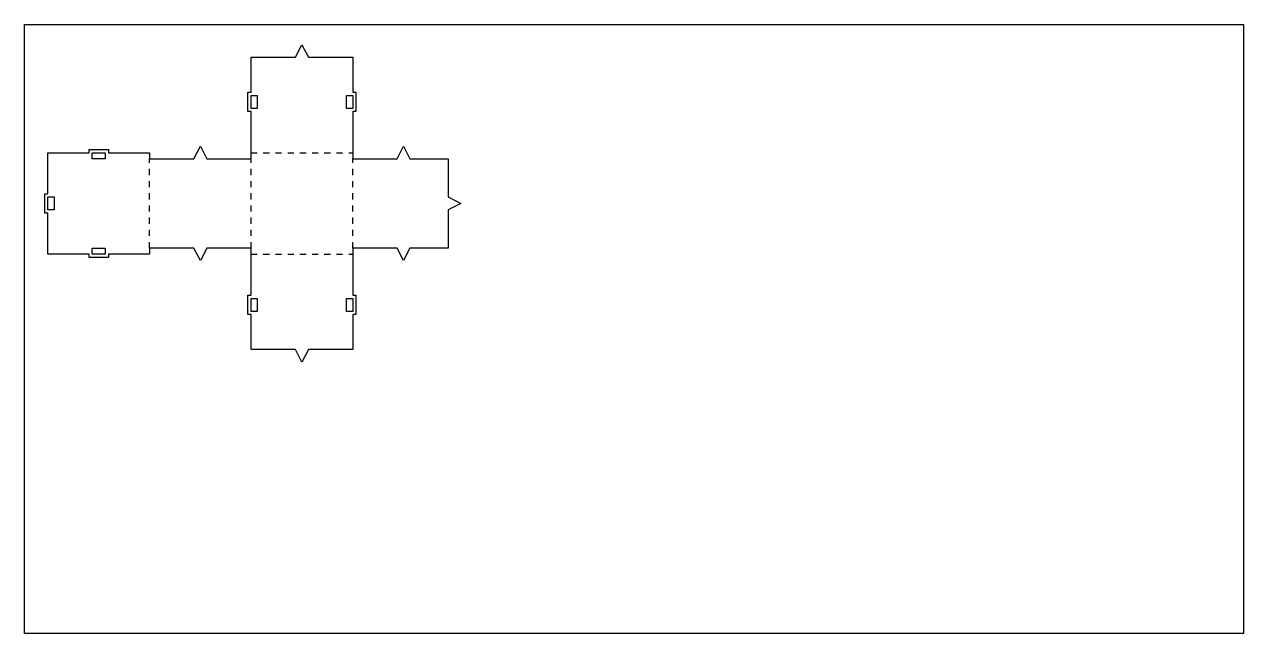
# Model space of a CAD drawing. Header units: metres. Extents: x 0 to 600, y 0 to 300.
import ezdxf

# ---------------------------------------------------------------- set-up
doc = ezdxf.new("R2010")
doc.units = ezdxf.units.M

msp = doc.modelspace()

# ---------------------------------------------------------------- linework, layer by layer
at = {"layer": '1'}
for p, q in [((133.4125, 283.825), (136.5875, 290)), ((136.5875, 290), (139.7625, 283.825)), ((111.5875, 266.5875), (111.5875, 283.825)), ((111.5875, 283.825), (133.4125, 283.825)), ((139.7625, 283.825), (161.5875, 283.825)), ((161.5875, 283.825), (161.5875, 266.5875)), ((110, 257.0625), (110, 266.5875)), ((110, 266.5875), (111.5875, 266.5875)), ((111.5875, 258.65), (111.5875, 265)), ((111.5875, 265), (114.5875, 265)), ((114.5875, 265), (114.5875, 258.65)), ((158.5875, 258.65), (158.5875, 265)), ((158.5875, 265), (161.5875, 265)), ((161.5875, 266.5875), (163.175, 266.5875)), ((161.5875, 265), (161.5875, 258.65)), ((163.175, 266.5875), (163.175, 257.0625)), ((114.5875, 258.65), (111.5875, 258.65)), ((161.5875, 258.65), (158.5875, 258.65)), ((111.5875, 257.0625), (110, 257.0625)), ((111.5875, 233.825), (111.5875, 257.0625)), ((163.175, 257.0625), (161.5875, 257.0625)), ((161.5875, 257.0625), (161.5875, 233.825)), ((83.4125, 233.825), (86.5875, 240)), ((86.5875, 240), (89.7625, 233.825)), ((183.4125, 233.825), (186.5875, 240)), ((186.5875, 240), (189.7625, 233.825)), ((11.5875, 216.5875), (11.5875, 236.825)), ((11.5875, 236.825), (31.825, 236.825)), ((31.825, 236.825), (31.825, 238.4125)), ((31.825, 238.4125), (41.35, 238.4125)), ((33.4125, 236.825), (39.7625, 236.825)), ((33.4125, 233.825), (33.4125, 236.825)), ((39.7625, 236.825), (39.7625, 233.825)), ((41.35, 238.4125), (41.35, 236.825)), ((41.35, 236.825), (61.5875, 236.825)), ((61.5875, 236.825), (61.5875, 233.825)), ((39.7625, 233.825), (33.4125, 233.825)), ((61.5875, 233.825), (83.4125, 233.825)), ((89.7625, 233.825), (111.5875, 233.825)), ((161.5875, 233.825), (183.4125, 233.825)), ((189.7625, 233.825), (208.5875, 233.825)), ((208.5875, 233.825), (208.5875, 215)), ((10, 207.0625), (10, 216.5875)), ((10, 216.5875), (11.5875, 216.5875)), ((11.5875, 208.65), (11.5875, 215)), ((11.5875, 215), (14.5875, 215)), ((14.5875, 215), (14.5875, 208.65)), ((208.5875, 215), (211.6319, 213.4347)), ((214.7625, 211.825), (208.5875, 208.65)), ((211.6319, 213.4347), (214.7625, 211.825)), ((11.5875, 207.0625), (10, 207.0625)), ((14.5875, 208.65), (11.5875, 208.65)), ((11.5875, 186.825), (11.5875, 207.0625)), ((208.5875, 208.65), (208.5875, 189.825)), ((31.825, 186.825), (11.5875, 186.825)), ((31.825, 185.2375), (31.825, 186.825)), ((33.4125, 186.825), (33.4125, 189.825)), ((33.4125, 189.825), (39.7625, 189.825)), ((39.7625, 186.825), (33.4125, 186.825)), ((39.7625, 189.825), (39.7625, 186.825)), ((61.5875, 186.825), (41.35, 186.825)), ((41.35, 186.825), (41.35, 185.2375)), ((83.4125, 189.825), (61.5875, 189.825)), ((61.5875, 189.825), (61.5875, 186.825)), ((86.5875, 183.65), (83.4125, 189.825)), ((89.7625, 189.825), (86.5875, 183.65)), ((111.5875, 189.825), (89.7625, 189.825)), ((111.5875, 166.5875), (111.5875, 189.825)), ((183.4125, 189.825), (161.5875, 189.825)), ((161.5875, 189.825), (161.5875, 166.5875)), ((186.5875, 183.65), (183.4125, 189.825)), ((189.7625, 189.825), (186.5875, 183.65)), ((208.5875, 189.825), (189.7625, 189.825)), ((41.35, 185.2375), (31.825, 185.2375)), ((110, 157.0625), (110, 166.5875)), ((110, 166.5875), (111.5875, 166.5875)), ((111.5875, 158.65), (111.5875, 165)), ((111.5875, 165), (114.5875, 165)), ((114.5875, 165), (114.5875, 158.65)), ((158.5875, 158.65), (158.5875, 165)), ((158.5875, 165), (161.5875, 165)), ((161.5875, 166.5875), (163.175, 166.5875)), ((161.5875, 165), (161.5875, 158.65)), ((163.175, 166.5875), (163.175, 157.0625)), ((111.5875, 157.0625), (110, 157.0625)), ((114.5875, 158.65), (111.5875, 158.65)), ((111.5875, 139.825), (111.5875, 157.0625)), ((161.5875, 158.65), (158.5875, 158.65)), ((163.175, 157.0625), (161.5875, 157.0625)), ((161.5875, 157.0625), (161.5875, 139.825)), ((133.4125, 139.825), (111.5875, 139.825)), ((136.5875, 133.65), (133.4125, 139.825)), ((139.7625, 139.825), (136.5875, 133.65)), ((161.5875, 139.825), (139.7625, 139.825))]:
    msp.add_line(p, q, dxfattribs=at)
at = {"layer": 'fold-line'}
for p, q in [((111.5875, 236.825), (114.5875, 236.825)), ((117.5875, 236.825), (120.5875, 236.825)), ((123.5875, 236.825), (126.5875, 236.825)), ((129.5875, 236.825), (132.5875, 236.825)), ((135.5875, 236.825), (138.5875, 236.825)), ((141.5875, 236.825), (144.5875, 236.825)), ((147.5875, 236.825), (150.5875, 236.825)), ((153.5875, 236.825), (156.5875, 236.825)), ((159.5875, 236.825), (161.5875, 236.825)), ((61.5875, 231.825), (61.5875, 233.825)), ((61.5875, 225.825), (61.5875, 228.825)), ((111.5875, 231.825), (111.5875, 233.825)), ((111.5875, 225.825), (111.5875, 228.825)), ((161.5875, 231.825), (161.5875, 233.825)), ((161.5875, 225.825), (161.5875, 228.825)), ((61.5875, 219.825), (61.5875, 222.825)), ((111.5875, 219.825), (111.5875, 222.825)), ((161.5875, 219.825), (161.5875, 222.825)), ((61.5875, 213.825), (61.5875, 216.825)), ((111.5875, 213.825), (111.5875, 216.825)), ((161.5875, 213.825), (161.5875, 216.825)), ((61.5875, 207.825), (61.5875, 210.825)), ((111.5875, 207.825), (111.5875, 210.825)), ((161.5875, 207.825), (161.5875, 210.825)), ((61.5875, 201.825), (61.5875, 204.825)), ((111.5875, 201.825), (111.5875, 204.825)), ((161.5875, 201.825), (161.5875, 204.825)), ((61.5875, 195.825), (61.5875, 198.825)), ((111.5875, 195.825), (111.5875, 198.825)), ((161.5875, 195.825), (161.5875, 198.825)), ((61.5875, 189.825), (61.5875, 192.825)), ((111.5875, 189.825), (111.5875, 192.825)), ((161.5875, 189.825), (161.5875, 192.825)), ((111.5875, 186.825), (114.5875, 186.825)), ((117.5875, 186.825), (120.5875, 186.825)), ((123.5875, 186.825), (126.5875, 186.825)), ((129.5875, 186.825), (132.5875, 186.825)), ((135.5875, 186.825), (138.5875, 186.825)), ((141.5875, 186.825), (144.5875, 186.825)), ((147.5875, 186.825), (150.5875, 186.825)), ((153.5875, 186.825), (156.5875, 186.825)), ((159.5875, 186.825), (161.5875, 186.825))]:
    msp.add_line(p, q, dxfattribs=at)
at = {"layer": 'sheet_boundary'}
for p, q in [((0, 300), (600, 300)), ((0, 0), (0, 300)), ((600, 300), (600, 0)), ((600, 0), (0, 0))]:
    msp.add_line(p, q, dxfattribs=at)

doc.saveas('drawing.dxf')
